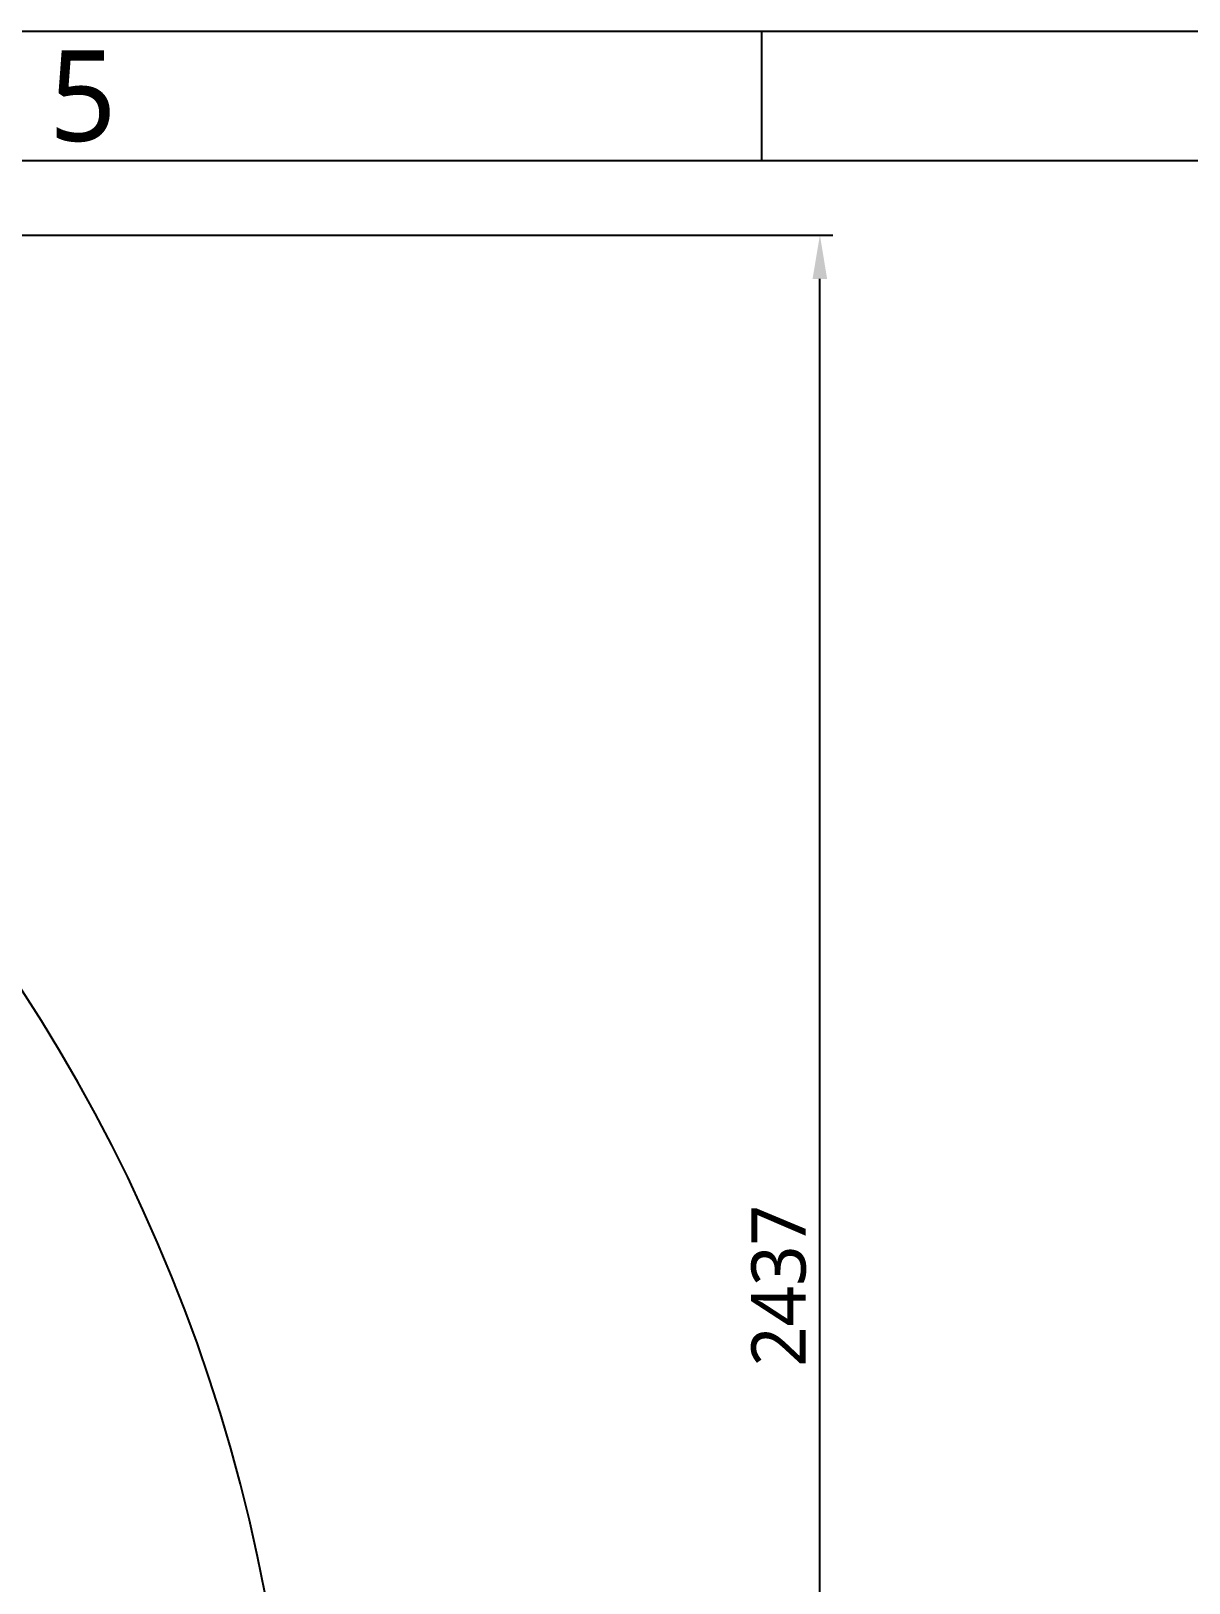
# Model space of a CAD drawing. Header units: millimetres. Extents: x 7426 to 8740, y 124 to 421.
# Drawn here: x 8553.9 to 8598.7, y 360.6 to 420.6 of the extents above; entities that cross this region are included whole.
import ezdxf
from ezdxf.enums import TextEntityAlignment as Align

# ---------------------------------------------------------------- set-up
doc = ezdxf.new("R2010")
doc.units = ezdxf.units.MM
for name, color, linetype in [('尺寸标注', 7, 'Continuous'), ('模板', 7, 'Continuous'), ('运动范围', 7, 'Continuous')]:
    doc.layers.add(name, color=color, linetype=linetype)
doc.styles.add('微软雅黑', font='msyh.ttc')
doc.dimstyles.new('尺寸标注_1_30比例', dxfattribs={"dimtxt": 2.1, "dimasz": 1.7, "dimexe": 0.5, "dimexo": 0.4, "dimgap": 0.5, "dimtad": 1, "dimdec": 1, "dimlfac": 30, "dimdsep": 46, "dimtxsty": '微软雅黑', "dimcen": 0.09, "dimadec": 0, "dimazin": 0, "dimtp": 0.01, "dimtm": 0.01, "dimtfac": 1, "dimtdec": 1, "dimtofl": 0, "dimtmove": 0, "dimatfit": 3, "dimfxl": 1, "dimtolj": 1, "dimarcsym": 0})

# ---------------------------------------------------------------- blocks, each defined once
blk = doc.blocks.new('*D1028')
at = {"layer": 'Defpoints', "color": 0}
for p in [(8499.514, 412.739), (8584.397, 412.739), (8500.046, 331.509)]:
    blk.add_point(p, dxfattribs=at)
at = {"layer": '尺寸标注', "color": 0, "lineweight": -2}
for p, q in [((8499.914, 412.739), (8584.897, 412.739)), ((8584.397, 333.209), (8584.397, 411.039)), ((8500.446, 331.509), (8584.897, 331.509))]:
    blk.add_line(p, q, dxfattribs=at)
at = {"layer": '尺寸标注', "color": 0}
for points in [[(8584.68, 411.039), (8584.114, 411.039), (8584.397, 412.739)], [(8584.114, 333.209), (8584.68, 333.209), (8584.397, 331.509)]]:
    blk.add_solid(points, dxfattribs=at)
at = {"layer": '尺寸标注', "color": 0, "insert": (8582.812, 372.124), "char_height": 2.1, "attachment_point": 5, "rotation": 90, "style": '微软雅黑'}
blk.add_mtext('\\A1;\\A1;2437', dxfattribs=at)
blk = doc.blocks.new('图纸')
at = {"color": 2}
blk.add_line((7543.66, 1549.22), (7543.66, 1525.22), dxfattribs=at)
for points in [[(6283.66, 123.62), (6283.66, 1549.22), (8299.66, 1549.22), (8299.66, 123.62)], [(6403.66, 147.62), (6403.66, 1525.22), (8275.66, 1525.22), (8275.66, 147.62)]]:
    blk.add_lwpolyline(points, close=True, dxfattribs=at)
at = {"color": 2, "style": '微软雅黑'}
blk.add_text('5', height=16.8, dxfattribs=at).set_placement((7417.66, 1537.22), align=Align.MIDDLE_CENTER)
blk.add_attdef('整机外形图', text='', height=19.2, dxfattribs=at).set_placement((7893.3, 256.65), align=Align.MIDDLE)
at = {"color": 7, "style": '微软雅黑'}
for tag, height, p in [('编号', 19.2, (8134.84, 252.67)), ('比例', 12, (7939.66, 171.62))]:
    blk.add_attdef(tag, text='', height=height, dxfattribs=at).set_placement(p, align=Align.MIDDLE)
at = {"style": '微软雅黑'}
for tag, p in [('当前页', (8047.3, 207.62)), ('总页数', (8192.77, 207.62))]:
    blk.add_attdef(tag, text='', height=12, dxfattribs=at).set_placement(p, align=Align.MIDDLE)

msp = doc.modelspace()

# ---------------------------------------------------------------- linework, layer by layer
at = {"layer": '运动范围'}
msp.add_arc((8499.5138, 348.176), 64.5631, 295, 170, dxfattribs=at)

# ---------------------------------------------------------------- block references
at = {"layer": '模板', "xscale": 0.208333, "yscale": 0.208333, "zscale": 0.208333}
msp.add_blockref('图纸', (7010.5467, 97.868), dxfattribs=at)

# ---------------------------------------------------------------- dimensions: what is measured, and where the dimension line sits
at = {"layer": '尺寸标注'}
dim = msp.add_linear_dim(base=(8584.3971, 412.7391), p1=(8500.0461, 331.5093), p2=(8499.5138, 412.7391), angle=90, text='\\A1;2437', dimstyle='尺寸标注_1_30比例', dxfattribs=at)
dim.commit()
dim.dimension.update_dxf_attribs({"geometry": '*D1028', "text_midpoint": (8582.8118, 372.1242)})

doc.saveas('drawing.dxf')
